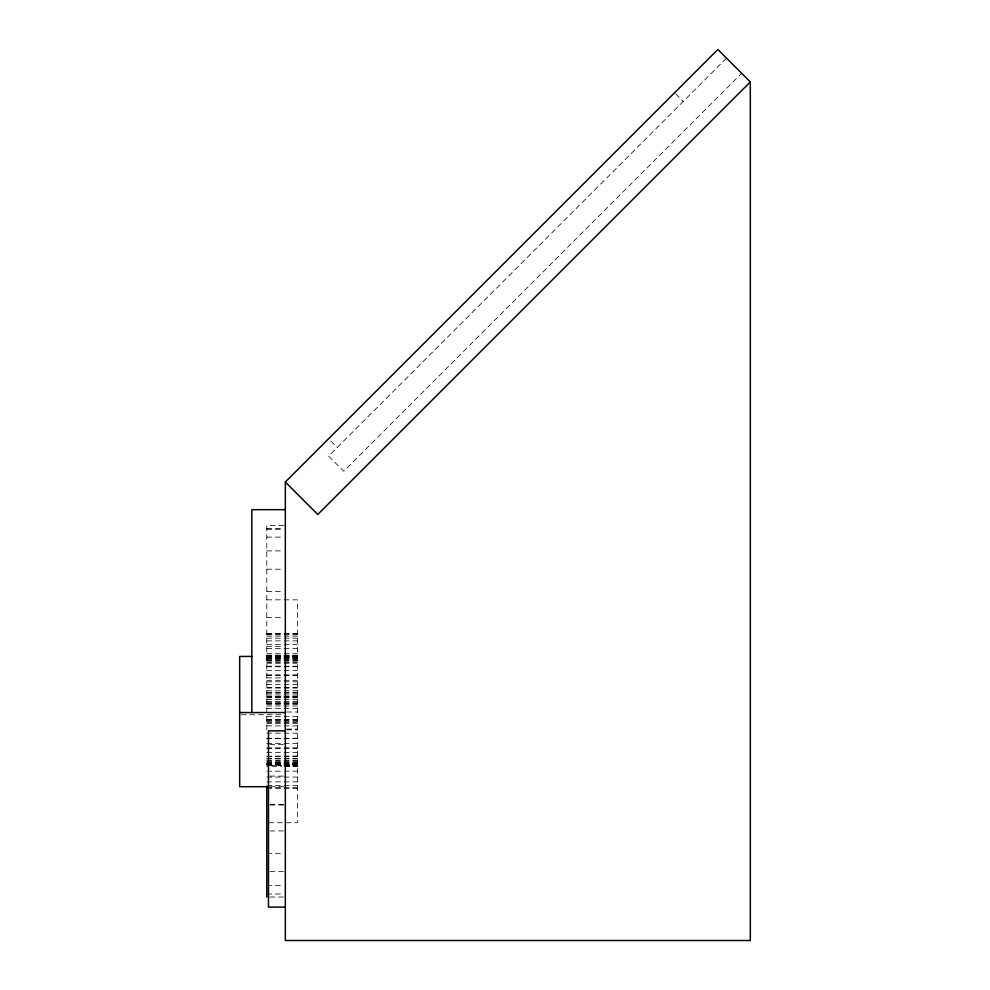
<?xml version="1.0" encoding="UTF-8"?>
<svg xmlns="http://www.w3.org/2000/svg" width="990" height="990" viewBox="0 0 990 990"><rect width="100%" height="100%" fill="white"/><g stroke="black" fill="none" stroke-linecap="round" stroke-linejoin="round"><path stroke-width="0.74" stroke-dasharray="4.95 3.71" d="M726.524 58.15L328.593 456.093L343.728 471.228L741.659 73.285M283.784 525.517L266.793 525.517L266.793 730.15M266.793 528.511L283.784 528.511M266.793 529.316L283.784 529.316M266.793 537.137L283.784 537.137M266.793 550.886L283.784 550.886M266.793 569.201L283.784 569.201M266.793 591.599L283.784 591.599M266.793 599.829L297.371 599.829L297.371 822.715L266.793 822.715M266.793 617.513L283.784 617.513M266.793 633.464L297.371 633.464M266.793 633.86L297.371 633.86M266.793 634.726L297.371 634.726M266.793 636.149L297.371 636.149M266.793 638.179L297.371 638.179M266.793 640.901L297.371 640.901M266.793 644.354L297.371 644.354M266.793 646.458L283.784 646.458M266.793 648.599L297.371 648.599M266.793 653.709L297.371 653.709M266.793 655.194L297.371 655.281M266.793 655.529L297.371 655.529M266.793 655.949L297.371 655.949M266.793 656.568L297.371 656.568M266.793 656.679L297.371 656.593M266.793 657.001L297.371 657.001M266.793 657.385L297.371 657.385M266.793 657.682L297.371 657.682M266.793 658.412L297.371 658.412M266.793 658.833L297.371 658.833M266.793 659.748L297.371 659.674M266.793 660.565L297.371 660.565M266.793 661.159L297.371 661.159M266.793 662.904L297.371 662.904M266.793 662.978L297.371 662.978M266.793 666.208L297.371 666.208M266.793 666.765L297.371 666.765M266.793 670.354L297.371 670.354M266.793 674.846L297.371 674.846M266.793 675.527L297.371 675.527M266.793 677.878L283.784 677.878M266.793 680.328L297.371 680.328M266.793 681.825L297.371 681.825M266.793 684.461L297.371 684.461M266.793 687.741L297.371 687.741M266.793 687.951L297.371 687.951M266.793 690.847L297.371 690.847M266.793 692.629L297.371 692.629M266.793 693.186L297.371 693.186M266.793 695.005L297.371 695.005M266.793 696.354L297.371 696.354M266.793 696.552L297.371 696.552M266.793 697.269L297.371 697.269M266.793 697.777L297.371 697.777M266.793 699.522L297.371 699.522M266.793 701.601L297.371 701.601M266.793 702.813L297.371 702.813M266.793 703.209L297.371 703.209M266.793 703.469L297.371 703.469M266.793 704.36L297.371 704.36M266.793 705.994L297.371 705.994M266.793 708.506L297.371 708.506M286.667 712.02L297.371 712.02M241.213 714.731L283.808 714.731M266.793 716.661L297.371 716.661M266.793 719.334L297.371 719.433M266.793 719.779L297.371 719.779M266.793 720.497L297.371 720.497M266.793 721.685L297.371 721.685M266.793 722.552L297.371 722.552M266.793 723.443L297.371 723.443M266.793 725.88L297.371 725.88M286.667 729.086L297.371 729.086M286.667 729.828L297.371 729.828M266.793 733.182L297.371 733.182M266.793 738.255L297.371 738.255M266.793 738.614L297.371 738.614M266.793 743.577L297.371 743.577M269.874 744.653L283.784 744.653M266.793 747.883L297.371 747.883M266.793 748.316L297.371 748.316M266.793 752.462L297.371 752.462M266.793 756.137L297.371 756.001M266.793 756.484L297.371 756.484M266.793 758.513L297.371 758.513M266.793 758.922L297.371 758.922M266.793 760.53L297.371 760.53M266.793 761.211L297.371 761.211M266.793 762.201L297.371 762.201M266.793 762.857L297.371 762.857M266.793 763.55L297.371 763.55M266.793 763.859L297.371 763.859M266.793 764.193L297.371 764.193M266.793 764.28L297.371 764.28M266.793 764.602L297.371 764.602M266.793 765.369L297.371 765.369M269.763 765.629L281.63 765.629L281.63 766.297L266.793 766.297M284.489 765.629L297.371 765.629M284.489 765.901L297.371 765.901M284.489 766.198L297.371 766.198M284.489 766.297L297.371 766.297M266.793 771.185L297.371 771.185M269.874 776.086L283.784 776.086M266.793 777.088L297.371 777.088M266.793 781.865L297.371 781.865M266.793 785.404L297.371 785.404M270.122 786.704L283.808 786.704M266.793 787.619L297.371 787.619M266.793 788.374L297.371 788.374M270.01 804.338L283.796 804.338M269.874 805.019L283.784 805.019M269.874 830.944L283.784 830.944M266.793 853.33L283.784 853.33M269.874 871.658L283.784 871.658M266.793 885.407L283.784 885.407M266.793 894.032L283.784 894.032M269.874 897.027L283.784 897.027M675.7 93.84L683.273 101.401M330.747 440.946L337.243 447.443"/><path stroke-width="1.49" d="M285.33 482.043L717.874 49.5L750.309 81.935L750.309 940.5L285.33 940.5L285.33 482.043L317.778 514.478L750.309 81.935M285.33 509.664L251.856 509.664L251.856 712.553M251.856 656.444L239.691 656.444L239.691 786.704L268.599 786.704M239.691 712.553L285.33 712.553M285.33 730.855L268.476 730.855L268.476 907.112L285.33 907.112M266.793 786.741L266.793 897.027"/></g></svg>
